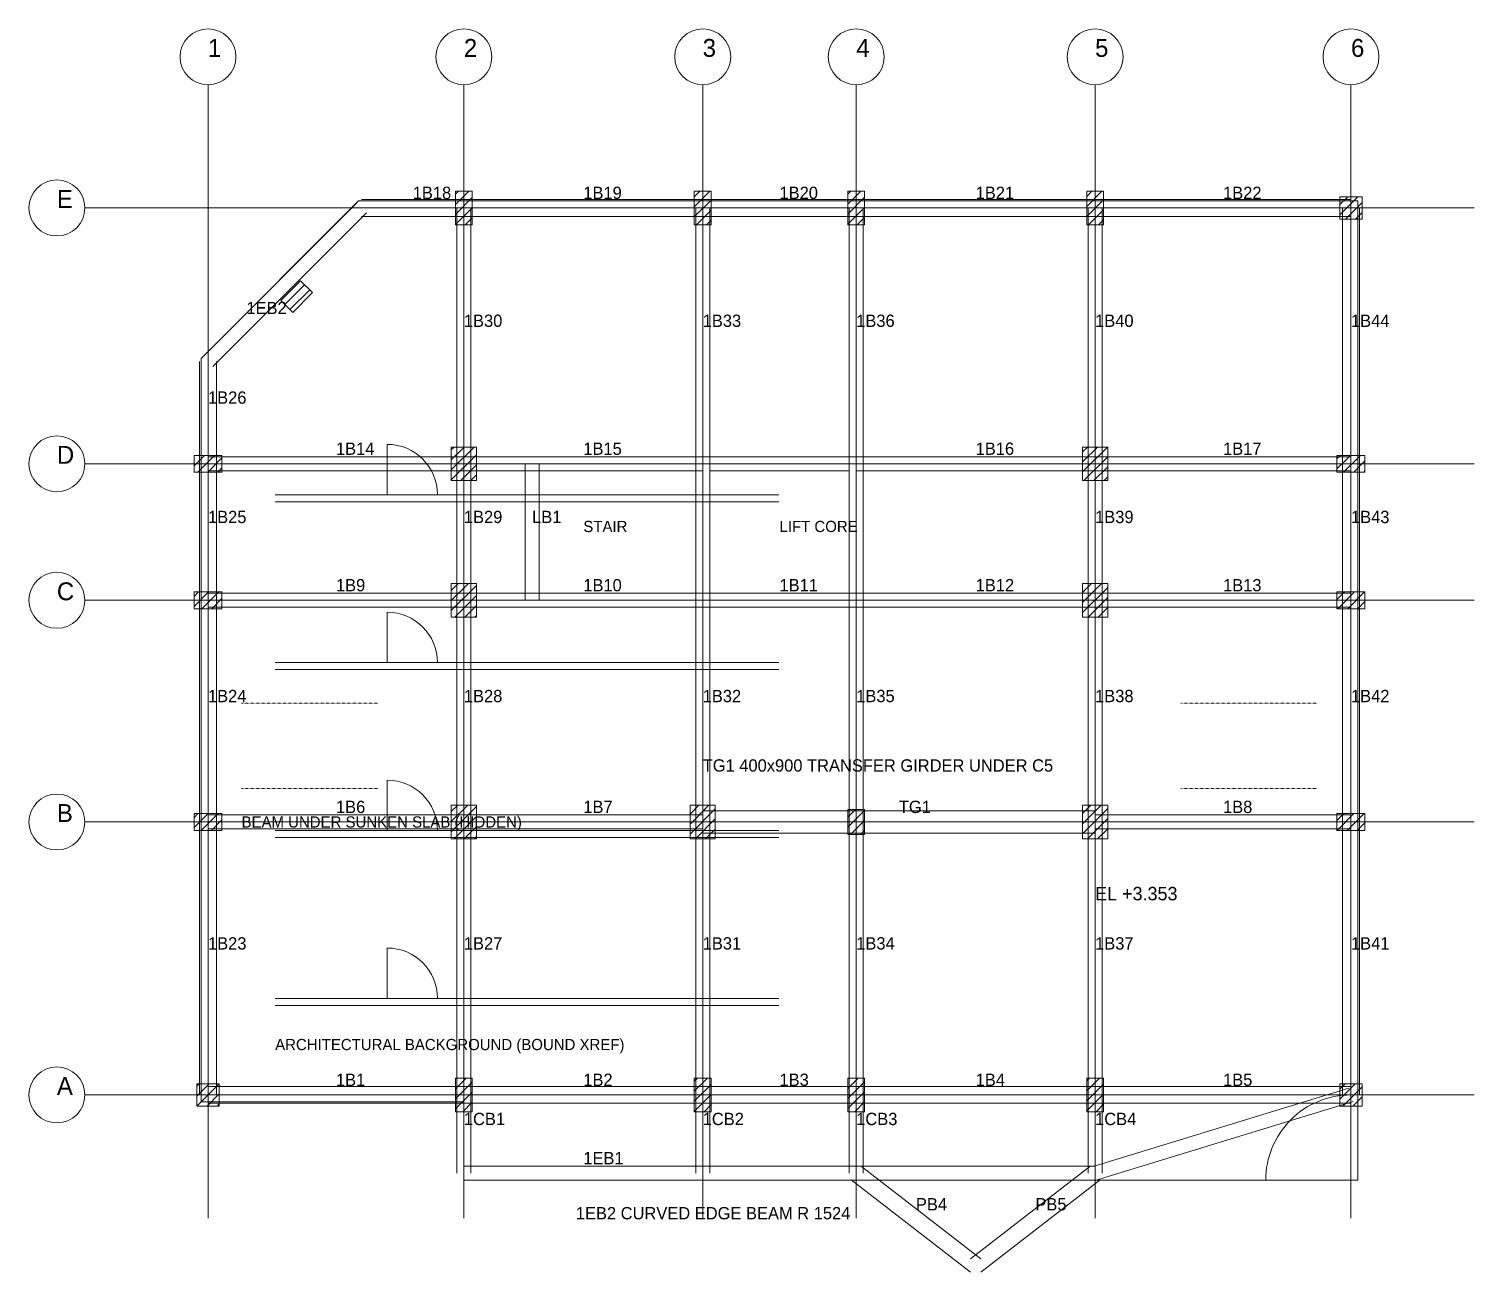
# Model space of a CAD drawing. Extents: x -3200 to 1422622, y -1410602 to 19050.
# Drawn here: x 1196800 to 1222622, y -603167 to -580950 of the extents above; entities that cross this region are included whole.
import ezdxf

# ---------------------------------------------------------------- set-up
doc = ezdxf.new("R2010")
doc.units = 0
doc.linetypes.add('HIDDEN', pattern=[6.35, 3.175, -3.175])
for name, color, linetype, lineweight, plot in [('ARCH-PLAN$0$DOOR', 8, 'Continuous', 0, False), ('ARCH-PLAN$0$WALL', 8, 'Continuous', 0, False), ('ARCH-PLAN$0$WINDOW', 8, 'Continuous', 0, False), ('Beam Hidden', 4, 'Continuous', 0, False), ('Beam Line', 4, 'Continuous', 0, False), ('Column', 1, 'Continuous', 0, False), ('Grid', 8, 'Continuous', 0, False), ('Grid Circle', 8, 'Continuous', 0, False), ('Hatch', 9, 'Continuous', 0, False), ('Slab', 5, 'Continuous', 0, False), ('Text-1', 7, 'Continuous', 0, False), ('Text-2', 7, 'Continuous', 0, False), ('Wall', 1, 'Continuous', 0, False)]:
    doc.layers.add(name, color=color, linetype=linetype, lineweight=lineweight, plot=plot)

# ---------------------------------------------------------------- blocks, each defined once
blk = doc.blocks.new('GRID_BUBBLE')
at = {"layer": 'Grid Circle'}
blk.add_circle((0, 0), 500, dxfattribs=at)
at = {"layer": 'Text-1'}
blk.add_attdef('GRID', (0, 0), '', height=320, dxfattribs=at)

msp = doc.modelspace()

# ---------------------------------------------------------------- hatches: boundary and pattern name
at = {"layer": 'Hatch'}
h = msp.add_hatch(dxfattribs=at)
h.set_pattern_fill('ANSI31', color=256, scale=40)
h.paths.add_polyline_path([(1204422, -584450), (1204722, -584450), (1204722, -583850), (1204422, -583850)])
h = msp.add_hatch(dxfattribs=at)
h.set_pattern_fill('ANSI31', color=256, scale=40)
h.paths.add_polyline_path([(1208689, -584450), (1208989, -584450), (1208989, -583850), (1208689, -583850)])
h = msp.add_hatch(dxfattribs=at)
h.set_pattern_fill('ANSI31', color=256, scale=40)
h.paths.add_polyline_path([(1211432, -584450), (1211732, -584450), (1211732, -583850), (1211432, -583850)])
h = msp.add_hatch(dxfattribs=at)
h.set_pattern_fill('ANSI31', color=256, scale=40)
h.paths.add_polyline_path([(1215700, -584450), (1216000, -584450), (1216000, -583850), (1215700, -583850)])
h = msp.add_hatch(dxfattribs=at)
h.set_pattern_fill('ANSI31', color=256, scale=40)
h.paths.add_polyline_path([(1220222, -584350), (1220622, -584350), (1220622, -583950), (1220222, -583950)])
h = msp.add_hatch(dxfattribs=at)
h.set_pattern_fill('ANSI31', color=256, scale=40)
h.paths.add_polyline_path([(1201513, -586017), (1201867, -585663), (1201654, -585451), (1201301, -585805)])
h = msp.add_hatch(dxfattribs=at)
h.set_pattern_fill('ANSI31', color=256, scale=40)
h.paths.add_polyline_path([(1204347, -589022), (1204797, -589022), (1204797, -588422), (1204347, -588422)])
h = msp.add_hatch(dxfattribs=at)
h.set_pattern_fill('ANSI31', color=256, scale=40)
h.paths.add_polyline_path([(1215625, -589022), (1216075, -589022), (1216075, -588422), (1215625, -588422)])
h = msp.add_hatch(dxfattribs=at)
h.set_pattern_fill('ANSI31', color=256, scale=40)
h.paths.add_polyline_path([(1199750, -588872), (1200250, -588872), (1200250, -588572), (1199750, -588572)])
h = msp.add_hatch(dxfattribs=at)
h.set_pattern_fill('ANSI31', color=256, scale=40)
h.paths.add_polyline_path([(1220172, -588872), (1220672, -588872), (1220672, -588572), (1220172, -588572)])
h = msp.add_hatch(dxfattribs=at)
h.set_pattern_fill('ANSI31', color=256, scale=40)
h.paths.add_polyline_path([(1199750, -591311), (1200250, -591311), (1200250, -591011), (1199750, -591011)])
h = msp.add_hatch(dxfattribs=at)
h.set_pattern_fill('ANSI31', color=256, scale=40)
h.paths.add_polyline_path([(1204347, -591461), (1204797, -591461), (1204797, -590861), (1204347, -590861)])
h = msp.add_hatch(dxfattribs=at)
h.set_pattern_fill('ANSI31', color=256, scale=40)
h.paths.add_polyline_path([(1215625, -591461), (1216075, -591461), (1216075, -590861), (1215625, -590861)])
h = msp.add_hatch(dxfattribs=at)
h.set_pattern_fill('ANSI31', color=256, scale=40)
h.paths.add_polyline_path([(1220172, -591311), (1220672, -591311), (1220672, -591011), (1220172, -591011)])
h = msp.add_hatch(dxfattribs=at)
h.set_pattern_fill('ANSI31', color=256, scale=40)
h.paths.add_polyline_path([(1204347, -595423), (1204797, -595423), (1204797, -594823), (1204347, -594823)])
h = msp.add_hatch(dxfattribs=at)
h.set_pattern_fill('ANSI31', color=256, scale=40)
h.paths.add_polyline_path([(1208614, -595423), (1209064, -595423), (1209064, -594823), (1208614, -594823)])
h = msp.add_hatch(dxfattribs=at)
h.set_pattern_fill('ANSI31', color=256, scale=40)
h.paths.add_polyline_path([(1211432, -595348), (1211732, -595348), (1211732, -594898), (1211432, -594898)])
h = msp.add_hatch(dxfattribs=at)
h.set_pattern_fill('ANSI31', color=256, scale=40)
h.paths.add_polyline_path([(1215625, -595423), (1216075, -595423), (1216075, -594823), (1215625, -594823)])
h = msp.add_hatch(dxfattribs=at)
h.set_pattern_fill('ANSI31', color=256, scale=40)
h.paths.add_polyline_path([(1199750, -595273), (1200250, -595273), (1200250, -594973), (1199750, -594973)])
h = msp.add_hatch(dxfattribs=at)
h.set_pattern_fill('ANSI31', color=256, scale=40)
h.paths.add_polyline_path([(1220172, -595273), (1220672, -595273), (1220672, -594973), (1220172, -594973)])
h = msp.add_hatch(dxfattribs=at)
h.set_pattern_fill('ANSI31', color=256, scale=40)
h.paths.add_polyline_path([(1199800, -600200), (1200200, -600200), (1200200, -599800), (1199800, -599800)])
h = msp.add_hatch(dxfattribs=at)
h.set_pattern_fill('ANSI31', color=256, scale=40)
h.paths.add_polyline_path([(1204422, -600300), (1204722, -600300), (1204722, -599700), (1204422, -599700)])
h = msp.add_hatch(dxfattribs=at)
h.set_pattern_fill('ANSI31', color=256, scale=40)
h.paths.add_polyline_path([(1208689, -600300), (1208989, -600300), (1208989, -599700), (1208689, -599700)])
h = msp.add_hatch(dxfattribs=at)
h.set_pattern_fill('ANSI31', color=256, scale=40)
h.paths.add_polyline_path([(1211432, -600300), (1211732, -600300), (1211732, -599700), (1211432, -599700)])
h = msp.add_hatch(dxfattribs=at)
h.set_pattern_fill('ANSI31', color=256, scale=40)
h.paths.add_polyline_path([(1215700, -600300), (1216000, -600300), (1216000, -599700), (1215700, -599700)])
h = msp.add_hatch(dxfattribs=at)
h.set_pattern_fill('ANSI31', color=256, scale=40)
h.paths.add_polyline_path([(1220222, -600200), (1220622, -600200), (1220622, -599800), (1220222, -599800)])

# ---------------------------------------------------------------- linework, layer by layer
at = {"layer": 'ARCH-PLAN$0$DOOR'}
for p, q in [((1203200, -589275), (1203200, -588375)), ((1203200, -592275), (1203200, -591375)), ((1203200, -595275), (1203200, -594375)), ((1203200, -598275), (1203200, -597375))]:
    msp.add_line(p, q, dxfattribs=at)
for centre in [(1203200, -589275), (1203200, -592275), (1203200, -595275), (1203200, -598275)]:
    msp.add_arc(centre, 900, 0, 90, dxfattribs=at)
at = {"layer": 'ARCH-PLAN$0$WALL'}
for p, q in [((1201200, -589275), (1210200, -589275)), ((1201200, -589400), (1210200, -589400)), ((1201200, -592275), (1210200, -592275)), ((1201200, -592400), (1210200, -592400)), ((1201200, -595275), (1210200, -595275)), ((1201200, -595400), (1210200, -595400)), ((1201200, -598275), (1210200, -598275)), ((1201200, -598400), (1210200, -598400))]:
    msp.add_line(p, q, dxfattribs=at)
at = {"layer": 'ARCH-PLAN$0$WINDOW'}
for p, q in [((1206200, -589275), (1208000, -589275)), ((1206200, -589400), (1208000, -589400)), ((1206200, -592275), (1208000, -592275)), ((1206200, -592400), (1208000, -592400)), ((1206200, -595275), (1208000, -595275)), ((1206200, -595400), (1208000, -595400)), ((1206200, -598275), (1208000, -598275)), ((1206200, -598400), (1208000, -598400))]:
    msp.add_line(p, q, dxfattribs=at)
at = {"layer": 'Beam Hidden', "linetype": 'HIDDEN'}
for p, q in [((1200600, -592999), (1203038, -592999)), ((1217384, -592999), (1219822, -592999)), ((1200600, -594523), (1203038, -594523)), ((1217384, -594523), (1219822, -594523))]:
    msp.add_line(p, q, dxfattribs=at)
at = {"layer": 'Beam Line'}
for p, q in [((1201283, -585434), (1202655, -584062)), ((1202743, -584000), (1204572, -584000)), ((1204572, -584000), (1208839, -584000)), ((1208839, -584000), (1211582, -584000)), ((1211582, -584000), (1215850, -584000)), ((1215850, -584000), (1220422, -584000)), ((1201460, -585610), (1202832, -584239)), ((1202743, -584300), (1204572, -584300)), ((1204447, -588722), (1204447, -584150)), ((1204572, -584300), (1208839, -584300)), ((1204697, -588722), (1204697, -584150)), ((1208714, -588722), (1208714, -584150)), ((1208839, -584300), (1211582, -584300)), ((1208964, -588722), (1208964, -584150)), ((1211457, -588722), (1211457, -584150)), ((1211582, -584300), (1215850, -584300)), ((1211707, -588722), (1211707, -584150)), ((1215725, -588722), (1215725, -584150)), ((1215850, -584300), (1220422, -584300)), ((1215975, -588722), (1215975, -584150)), ((1220272, -588722), (1220272, -584150)), ((1220572, -588722), (1220572, -584150)), ((1199912, -586805), (1201283, -585434)), ((1200088, -586982), (1201460, -585610)), ((1199850, -588722), (1199850, -586894)), ((1200150, -588722), (1200150, -586894)), ((1199850, -591161), (1199850, -588722)), ((1200000, -588597), (1204572, -588597)), ((1200150, -591161), (1200150, -588722)), ((1204447, -591161), (1204447, -588722)), ((1204572, -588597), (1208839, -588597)), ((1204697, -591161), (1204697, -588722)), ((1205666, -591161), (1205666, -588722)), ((1205916, -591161), (1205916, -588722)), ((1211582, -588597), (1215850, -588597)), ((1215725, -591161), (1215725, -588722)), ((1215850, -588597), (1220422, -588597)), ((1215975, -591161), (1215975, -588722)), ((1220272, -591161), (1220272, -588722)), ((1220572, -591161), (1220572, -588722)), ((1200000, -588847), (1204572, -588847)), ((1204572, -588847), (1208839, -588847)), ((1211582, -588847), (1215850, -588847)), ((1215850, -588847), (1220422, -588847)), ((1200000, -591036), (1204572, -591036)), ((1204572, -591036), (1208839, -591036)), ((1208839, -591036), (1211582, -591036)), ((1211582, -591036), (1215850, -591036)), ((1215850, -591036), (1220422, -591036)), ((1199850, -595123), (1199850, -591161)), ((1200000, -591286), (1204572, -591286)), ((1200150, -595123), (1200150, -591161)), ((1204447, -595123), (1204447, -591161)), ((1204572, -591286), (1208839, -591286)), ((1204697, -595123), (1204697, -591161)), ((1208714, -595123), (1208714, -591161)), ((1208839, -591286), (1211582, -591286)), ((1208964, -595123), (1208964, -591161)), ((1211457, -595123), (1211457, -591161)), ((1211582, -591286), (1215850, -591286)), ((1211707, -595123), (1211707, -591161)), ((1215725, -595123), (1215725, -591161)), ((1215850, -591286), (1220422, -591286)), ((1215975, -595123), (1215975, -591161)), ((1220272, -595123), (1220272, -591161)), ((1220572, -595123), (1220572, -591161)), ((1208839, -594923), (1215850, -594923)), ((1199850, -600000), (1199850, -595123)), ((1200000, -594998), (1204572, -594998)), ((1200150, -600000), (1200150, -595123)), ((1204447, -600000), (1204447, -595123)), ((1204572, -594998), (1208839, -594998)), ((1204697, -600000), (1204697, -595123)), ((1208714, -600000), (1208714, -595123)), ((1208964, -600000), (1208964, -595123)), ((1211457, -600000), (1211457, -595123)), ((1211707, -600000), (1211707, -595123)), ((1215725, -600000), (1215725, -595123)), ((1215850, -594998), (1220422, -594998)), ((1215975, -600000), (1215975, -595123)), ((1220272, -600000), (1220272, -595123)), ((1220572, -600000), (1220572, -595123)), ((1200000, -595248), (1204572, -595248)), ((1204572, -595248), (1208839, -595248)), ((1208839, -595323), (1215850, -595323)), ((1215850, -595248), (1220422, -595248)), ((1200000, -599850), (1204572, -599850)), ((1204447, -600000), (1204447, -601399)), ((1204572, -599850), (1208839, -599850)), ((1204697, -600000), (1204697, -601399)), ((1208714, -600000), (1208714, -601399)), ((1208839, -599850), (1211582, -599850)), ((1208964, -600000), (1208964, -601399)), ((1211457, -600000), (1211457, -601399)), ((1211582, -599850), (1215850, -599850)), ((1211707, -600000), (1211707, -601399)), ((1215725, -600000), (1215725, -601399)), ((1215813, -601279), (1220385, -599880)), ((1215850, -599850), (1220422, -599850)), ((1215975, -600000), (1215975, -601399)), ((1200000, -600150), (1204572, -600150)), ((1204572, -600150), (1208839, -600150)), ((1208839, -600150), (1211582, -600150)), ((1211582, -600150), (1215850, -600150)), ((1215850, -600150), (1220422, -600150)), ((1215886, -601519), (1220458, -600120)), ((1204572, -601274), (1208839, -601274)), ((1208839, -601274), (1211582, -601274)), ((1211582, -601274), (1215850, -601274)), ((1211674, -601280), (1213808, -602929)), ((1215758, -601280), (1213624, -602929)), ((1204572, -601524), (1208839, -601524)), ((1208839, -601524), (1211582, -601524)), ((1211491, -601518), (1213624, -603167)), ((1211582, -601524), (1215850, -601524)), ((1215941, -601518), (1213808, -603167))]:
    msp.add_line(p, q, dxfattribs=at)
msp.add_lwpolyline([(1204572, -601524), (1218898, -601524, -0.414214), (1220422, -600000)], format="xyb", dxfattribs=at)
at = {"layer": 'Column'}
for points in [[(1204422, -584450), (1204722, -584450), (1204722, -583850), (1204422, -583850)], [(1208689, -584450), (1208989, -584450), (1208989, -583850), (1208689, -583850)], [(1211432, -584450), (1211732, -584450), (1211732, -583850), (1211432, -583850)], [(1215700, -584450), (1216000, -584450), (1216000, -583850), (1215700, -583850)], [(1220222, -584350), (1220622, -584350), (1220622, -583950), (1220222, -583950)], [(1201513, -586017), (1201867, -585663), (1201654, -585451), (1201301, -585805)], [(1204347, -589022), (1204797, -589022), (1204797, -588422), (1204347, -588422)], [(1215625, -589022), (1216075, -589022), (1216075, -588422), (1215625, -588422)], [(1199750, -588872), (1200250, -588872), (1200250, -588572), (1199750, -588572)], [(1220172, -588872), (1220672, -588872), (1220672, -588572), (1220172, -588572)], [(1199750, -591311), (1200250, -591311), (1200250, -591011), (1199750, -591011)], [(1204347, -591461), (1204797, -591461), (1204797, -590861), (1204347, -590861)], [(1215625, -591461), (1216075, -591461), (1216075, -590861), (1215625, -590861)], [(1220172, -591311), (1220672, -591311), (1220672, -591011), (1220172, -591011)], [(1204347, -595423), (1204797, -595423), (1204797, -594823), (1204347, -594823)], [(1208614, -595423), (1209064, -595423), (1209064, -594823), (1208614, -594823)], [(1211432, -595348), (1211732, -595348), (1211732, -594898), (1211432, -594898)], [(1215625, -595423), (1216075, -595423), (1216075, -594823), (1215625, -594823)], [(1199750, -595273), (1200250, -595273), (1200250, -594973), (1199750, -594973)], [(1220172, -595273), (1220672, -595273), (1220672, -594973), (1220172, -594973)], [(1199800, -600200), (1200200, -600200), (1200200, -599800), (1199800, -599800)], [(1204422, -600300), (1204722, -600300), (1204722, -599700), (1204422, -599700)], [(1208689, -600300), (1208989, -600300), (1208989, -599700), (1208689, -599700)], [(1211432, -600300), (1211732, -600300), (1211732, -599700), (1211432, -599700)], [(1215700, -600300), (1216000, -600300), (1216000, -599700), (1215700, -599700)], [(1220222, -600200), (1220622, -600200), (1220622, -599800), (1220222, -599800)]]:
    msp.add_lwpolyline(points, close=True, dxfattribs=at)
at = {"layer": 'Grid'}
for p, q in [((1200000, -602200), (1200000, -581950)), ((1204572, -602200), (1204572, -581950)), ((1208839, -602200), (1208839, -581950)), ((1211582, -602200), (1211582, -581950)), ((1215850, -602200), (1215850, -581950)), ((1220422, -602200), (1220422, -581950)), ((1197800, -584150), (1222622, -584150)), ((1197800, -588722), (1222622, -588722)), ((1197800, -591161), (1222622, -591161)), ((1197800, -595123), (1222622, -595123)), ((1197800, -600000), (1222622, -600000))]:
    msp.add_line(p, q, dxfattribs=at)
at = {"layer": 'Slab'}
for points in [[(1199875, -600125), (1204572, -600125), (1204572, -601524), (1220547, -601524), (1220547, -584025), (1202691, -584025), (1199875, -586842)], [(1204572, -591161), (1208839, -591161), (1208839, -588722), (1204572, -588722)]]:
    msp.add_lwpolyline(points, close=True, dxfattribs=at)
at = {"layer": 'Wall'}
for points in [[(1208714, -591161), (1208964, -591161), (1208964, -588597), (1208714, -588597)], [(1208964, -588847), (1211457, -588847), (1211457, -588597), (1208964, -588597)], [(1211457, -591161), (1211707, -591161), (1211707, -588597), (1211457, -588597)]]:
    msp.add_lwpolyline(points, close=True, dxfattribs=at)

# ---------------------------------------------------------------- block references
at = {"layer": 'Grid Circle'}
for p, values in [((1200000, -581450), {'GRID': '1'}), ((1204572, -581450), {'GRID': '2'}), ((1208839, -581450), {'GRID': '3'}), ((1211582, -581450), {'GRID': '4'}), ((1215850, -581450), {'GRID': '5'}), ((1220422, -581450), {'GRID': '6'}), ((1197300, -584150), {'GRID': 'E'}), ((1197300, -588722), {'GRID': 'D'}), ((1197300, -591161), {'GRID': 'C'}), ((1197300, -595123), {'GRID': 'B'}), ((1197300, -600000), {'GRID': 'A'})]:
    msp.add_blockref('GRID_BUBBLE', p, dxfattribs=at).add_auto_attribs(values)

# ---------------------------------------------------------------- texts
at = {"layer": 'ARCH-PLAN$0$WALL'}
msp.add_text('ARCHITECTURAL BACKGROUND (BOUND XREF)', height=200, dxfattribs=at).set_placement((1201200, -599200))
at = {"layer": 'Text-1'}
for s, height, p in [('1B18', 220, (1203658, -583990)), ('1B19', 220, (1206706, -583990)), ('1B20', 220, (1210211, -583990)), ('1B21', 220, (1213716, -583990)), ('1B22', 220, (1218136, -583990)), ('1EB2', 220, (1200686, -586048)), ('1B30', 220, (1204572, -586276)), ('1B33', 220, (1208839, -586276)), ('1B36', 220, (1211582, -586276)), ('1B40', 220, (1215850, -586276)), ('1B44', 220, (1220422, -586276)), ('1B26', 220, (1200000, -587648)), ('1B14', 220, (1202286, -588562)), ('1B15', 220, (1206706, -588562)), ('1B16', 220, (1213716, -588562)), ('1B17', 220, (1218136, -588562)), ('1B25', 220, (1200000, -589782)), ('1B29', 220, (1204572, -589782)), ('LB1', 220, (1205791, -589782)), ('STAIR', 200, (1206706, -589942)), ('LIFT CORE', 200, (1210211, -589942)), ('1B39', 220, (1215850, -589782)), ('1B43', 220, (1220422, -589782)), ('1B9', 220, (1202286, -591001)), ('1B10', 220, (1206706, -591001)), ('1B11', 220, (1210211, -591001)), ('1B12', 220, (1213716, -591001)), ('1B13', 220, (1218136, -591001)), ('1B24', 220, (1200000, -592982)), ('1B28', 220, (1204572, -592982)), ('1B32', 220, (1208839, -592982)), ('1B35', 220, (1211582, -592982)), ('1B38', 220, (1215850, -592982)), ('1B42', 220, (1220422, -592982)), ('1B6', 220, (1202286, -594963)), ('1B7', 220, (1206706, -594963)), ('TG1', 220, (1212344, -594963)), ('1B8', 220, (1218136, -594963)), ('1B23', 220, (1200000, -597402)), ('1B27', 220, (1204572, -597402)), ('1B31', 220, (1208839, -597402)), ('1B34', 220, (1211582, -597402)), ('1B37', 220, (1215850, -597402)), ('1B41', 220, (1220422, -597402)), ('1B1', 220, (1202286, -599840)), ('1B2', 220, (1206706, -599840)), ('1B3', 220, (1210211, -599840)), ('1B4', 220, (1213716, -599840)), ('1B5', 220, (1218136, -599840)), ('1CB1', 220, (1204572, -600540)), ('1CB2', 220, (1208839, -600540)), ('1CB3', 220, (1211582, -600540)), ('1CB4', 220, (1215850, -600540)), ('1EB1', 220, (1206706, -601239)), ('PB4', 220, (1212649, -602064)), ('PB5', 220, (1214783, -602064))]:
    msp.add_text(s, height=height, dxfattribs=at).set_placement(p)
at = {"layer": 'Text-2'}
for s, height, p in [('TG1 400x900 TRANSFER GIRDER UNDER C5', 220, (1208839, -594223)), ('TG1', 220, (1212344, -594963)), ('BEAM UNDER SUNKEN SLAB (HIDDEN)', 200, (1200600, -595223)), ('EL +3.353', 240, (1215850, -596523)), ('1EB2 CURVED EDGE BEAM R 1524', 220, (1206572, -602224))]:
    msp.add_text(s, height=height, dxfattribs=at).set_placement(p)

doc.saveas('drawing.dxf')
